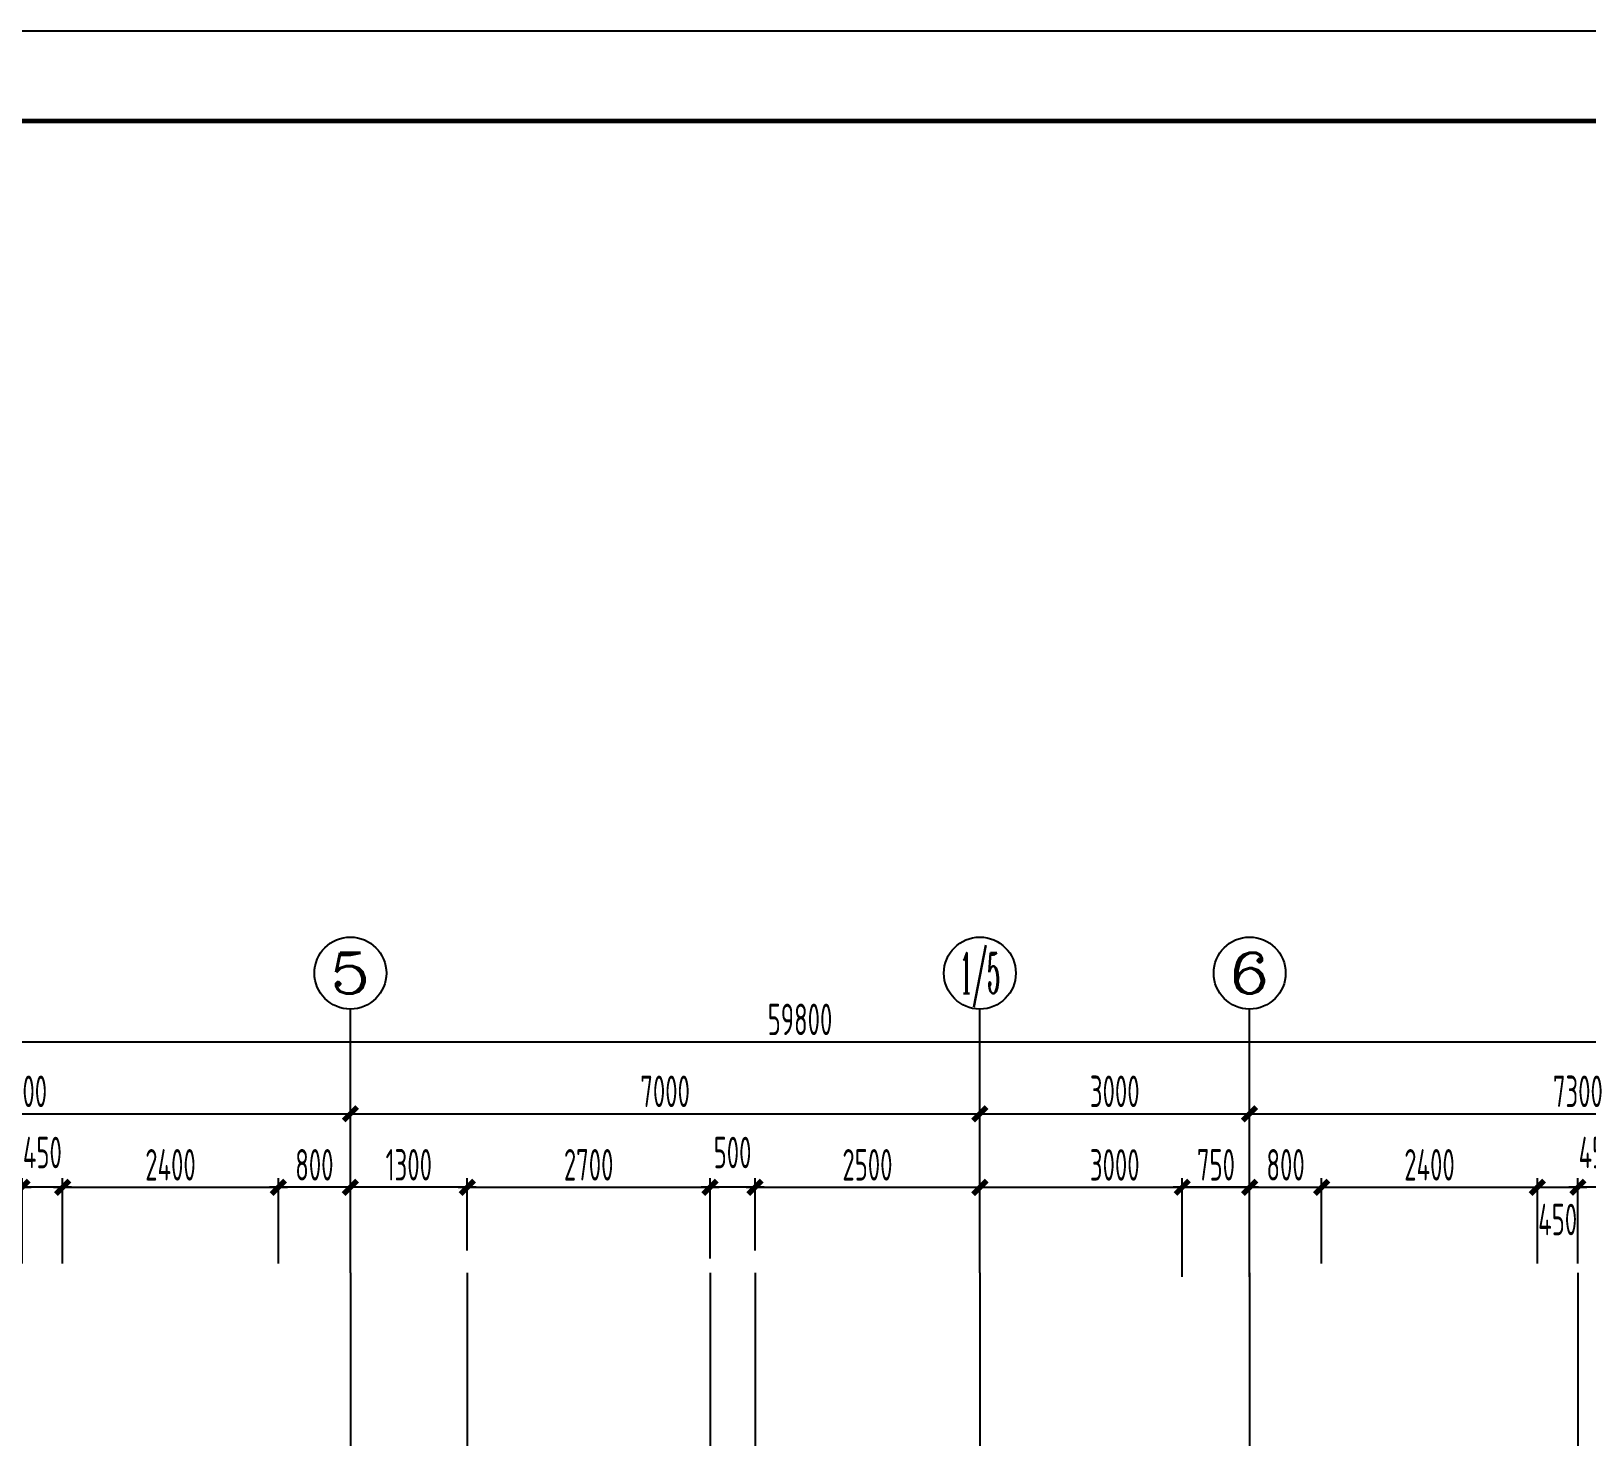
# Model space of a CAD drawing. Extents: x -472319 to -112444, y -516749 to -5704.
# Drawn here: x -281344 to -264044, y -108105 to -92475 of the extents above; entities that cross this region are included whole.
import ezdxf
from ezdxf.enums import TextEntityAlignment as Align

# ---------------------------------------------------------------- set-up
doc = ezdxf.new("R2010")
doc.units = 0
doc.header["$LTSCALE"] = 100
doc.header["$MEASUREMENT"] = 0
doc.linetypes.add('CENTER', pattern=[2, 1.25, -0.25, 0.25, -0.25])
doc.linetypes.add('DOTE', pattern=[2.42, 2, -0.2, 0.02, -0.2])
for name, color, linetype in [('1301', 24, 'Continuous'), ('AXIS', 3, 'Continuous'), ('AXIS_TEXT', 7, 'Continuous'), ('DOTE', 1, 'CENTER'), ('FRAME', 3, 'Continuous'), ('填充', 8, 'Continuous')]:
    doc.layers.add(name, color=color, linetype=linetype)
doc.styles.add('_TCH_AXIS', font='COMPLEX', dxfattribs={"bigfont": 'GBCBIG'})
doc.styles.add('COMPLEX', font='COMPLEX')
doc.styles.add('HZ', font='tssdeng.shx', dxfattribs={"width": 0.6, "height": 350, "bigfont": 'a.shx'})
doc.dimstyles.new('DIMN', dxfattribs={"dimtxt": 350, "dimasz": 150, "dimexe": 100, "dimexo": 100, "dimgap": 75, "dimtad": 1, "dimdec": 0, "dimzin": 0, "dimdsep": 46, "dimtxsty": 'HZ', "dimblk": 'ARCHTICK', "dimcen": 0.09, "dimdle": 100, "dimclrd": 3, "dimclre": 3, "dimclrt": 7, "dimazin": 2, "dimtfac": 1, "dimtdec": 0, "dimtmove": 2, "dimatfit": 3, "dimldrblk": 'ARCHTICK', "dimfxl": 1, "dimtolj": 1, "dimtzin": 0, "dimarcsym": 0})

# ---------------------------------------------------------------- blocks, each defined once
blk = doc.blocks.new('_ArchTick')
at = {"color": 0, "linetype": 'ByBlock', "const_width": 0.4}
blk.add_lwpolyline([(-0.5, -0.5), (0.5, 0.5)], dxfattribs=at)
blk = doc.blocks.new('*D748')
at = {"layer": 'AXIS', "color": 3, "lineweight": -2, "transparency": 16777216}
for p, q in [((-285094, -106179), (-285094, -104413)), ((-277794, -106179), (-277794, -104413)), ((-285194, -104513), (-277694, -104513))]:
    blk.add_line(p, q, dxfattribs=at)
at = {"layer": 'Defpoints', "color": 0, "transparency": 16777216}
for p in [(-277794, -104513), (-285094, -106279), (-277794, -106279)]:
    blk.add_point(p, dxfattribs=at)
at = {"layer": 'AXIS', "color": 3, "lineweight": -2, "transparency": 16777216, "xscale": 150, "yscale": 150, "zscale": 150, "rotation": 180}
blk.add_blockref('_ArchTick', (-285094, -104513), dxfattribs=at)
at = {"layer": 'AXIS', "color": 3, "lineweight": -2, "transparency": 16777216, "xscale": 150, "yscale": 150, "zscale": 150}
blk.add_blockref('_ArchTick', (-277794, -104513), dxfattribs=at)
at = {"layer": 'AXIS', "color": 7, "transparency": 16777216, "insert": (-281444, -104263), "char_height": 350, "attachment_point": 5, "style": 'HZ'}
blk.add_mtext('\\A1;7300', dxfattribs=at)
blk = doc.blocks.new('*D749')
at = {"layer": 'AXIS', "color": 3, "lineweight": -2, "transparency": 16777216}
for p, q in [((-277794, -106179), (-277794, -104413)), ((-270794, -106179), (-270794, -104413)), ((-277894, -104513), (-270694, -104513))]:
    blk.add_line(p, q, dxfattribs=at)
at = {"layer": 'Defpoints', "color": 0, "transparency": 16777216}
for p in [(-270794, -104513), (-277794, -106279), (-270794, -106279)]:
    blk.add_point(p, dxfattribs=at)
at = {"layer": 'AXIS', "color": 3, "lineweight": -2, "transparency": 16777216, "xscale": 150, "yscale": 150, "zscale": 150, "rotation": 180}
blk.add_blockref('_ArchTick', (-277794, -104513), dxfattribs=at)
at = {"layer": 'AXIS', "color": 3, "lineweight": -2, "transparency": 16777216, "xscale": 150, "yscale": 150, "zscale": 150}
blk.add_blockref('_ArchTick', (-270794, -104513), dxfattribs=at)
at = {"layer": 'AXIS', "color": 7, "transparency": 16777216, "insert": (-274294, -104263), "char_height": 350, "attachment_point": 5, "style": 'HZ'}
blk.add_mtext('\\A1;7000', dxfattribs=at)
blk = doc.blocks.new('*D750')
at = {"layer": 'AXIS', "color": 3, "lineweight": -2, "transparency": 16777216}
for p, q in [((-270794, -106179), (-270794, -104413)), ((-267794, -106179), (-267794, -104413)), ((-270894, -104513), (-267694, -104513))]:
    blk.add_line(p, q, dxfattribs=at)
at = {"layer": 'Defpoints', "color": 0, "transparency": 16777216}
for p in [(-267794, -104513), (-270794, -106279), (-267794, -106279)]:
    blk.add_point(p, dxfattribs=at)
at = {"layer": 'AXIS', "color": 3, "lineweight": -2, "transparency": 16777216, "xscale": 150, "yscale": 150, "zscale": 150, "rotation": 180}
blk.add_blockref('_ArchTick', (-270794, -104513), dxfattribs=at)
at = {"layer": 'AXIS', "color": 3, "lineweight": -2, "transparency": 16777216, "xscale": 150, "yscale": 150, "zscale": 150}
blk.add_blockref('_ArchTick', (-267794, -104513), dxfattribs=at)
at = {"layer": 'AXIS', "color": 7, "transparency": 16777216, "insert": (-269294, -104263), "char_height": 350, "attachment_point": 5, "style": 'HZ'}
blk.add_mtext('\\A1;3000', dxfattribs=at)
blk = doc.blocks.new('*D751')
at = {"layer": 'AXIS', "color": 3, "lineweight": -2, "transparency": 16777216}
for p, q in [((-267794, -106179), (-267794, -104413)), ((-260494, -106179), (-260494, -104413)), ((-267894, -104513), (-260394, -104513))]:
    blk.add_line(p, q, dxfattribs=at)
at = {"layer": 'Defpoints', "color": 0, "transparency": 16777216}
for p in [(-260494, -104513), (-267794, -106279), (-260494, -106279)]:
    blk.add_point(p, dxfattribs=at)
at = {"layer": 'AXIS', "color": 3, "lineweight": -2, "transparency": 16777216, "xscale": 150, "yscale": 150, "zscale": 150, "rotation": 180}
blk.add_blockref('_ArchTick', (-267794, -104513), dxfattribs=at)
at = {"layer": 'AXIS', "color": 3, "lineweight": -2, "transparency": 16777216, "xscale": 150, "yscale": 150, "zscale": 150}
blk.add_blockref('_ArchTick', (-260494, -104513), dxfattribs=at)
at = {"layer": 'AXIS', "color": 7, "transparency": 16777216, "insert": (-264144, -104263), "char_height": 350, "attachment_point": 5, "style": 'HZ'}
blk.add_mtext('\\A1;7300', dxfattribs=at)
blk = doc.blocks.new('*D755')
at = {"layer": 'AXIS', "color": 3, "lineweight": -2, "transparency": 16777216}
for p, q in [((-302694, -106179), (-302694, -103613)), ((-242894, -106179), (-242894, -103613)), ((-302794, -103713), (-242794, -103713))]:
    blk.add_line(p, q, dxfattribs=at)
at = {"layer": 'Defpoints', "color": 0, "transparency": 16777216}
for p in [(-242894, -103713), (-302694, -106279), (-242894, -106279)]:
    blk.add_point(p, dxfattribs=at)
at = {"layer": 'AXIS', "color": 3, "lineweight": -2, "transparency": 16777216, "xscale": 150, "yscale": 150, "zscale": 150, "rotation": 180}
blk.add_blockref('_ArchTick', (-302694, -103713), dxfattribs=at)
at = {"layer": 'AXIS', "color": 3, "lineweight": -2, "transparency": 16777216, "xscale": 150, "yscale": 150, "zscale": 150}
blk.add_blockref('_ArchTick', (-242894, -103713), dxfattribs=at)
at = {"layer": 'AXIS', "color": 7, "transparency": 16777216, "insert": (-272794, -103463), "char_height": 350, "attachment_point": 5, "style": 'HZ'}
blk.add_mtext('\\A1;59800', dxfattribs=at)
blk = doc.blocks.new('_AXISO')
blk.add_circle((0, 0), 0.5)
at = {"layer": 'AXIS_TEXT', "style": 'COMPLEX', "width": 1.041667}
blk.add_attdef('A', text='', height=0.56, dxfattribs=at).set_placement((-0.25, -0.28), (0.25, -0.28), align=Align.FIT)
blk = doc.blocks.new('*D777')
at = {"layer": '1301', "color": 3, "lineweight": -2, "transparency": 16777216}
for p, q in [((-276394, -105330), (-277894, -105330)), ((-277794, -106033), (-277794, -105230)), ((-276494, -106033), (-276494, -105230))]:
    blk.add_line(p, q, dxfattribs=at)
at = {"layer": 'Defpoints', "color": 0, "transparency": 16777216}
for p in [(-277794, -105330), (-277794, -106133), (-276494, -106133)]:
    blk.add_point(p, dxfattribs=at)
at = {"layer": '1301', "color": 3, "lineweight": -2, "transparency": 16777216, "xscale": 150, "yscale": 150, "zscale": 150, "rotation": 180}
blk.add_blockref('_ArchTick', (-277794, -105330), dxfattribs=at)
at = {"layer": '1301', "color": 3, "lineweight": -2, "transparency": 16777216, "xscale": 150, "yscale": 150, "zscale": 150}
blk.add_blockref('_ArchTick', (-276494, -105330), dxfattribs=at)
at = {"layer": '1301', "color": 7, "transparency": 16777216, "insert": (-277144, -105080), "char_height": 350, "attachment_point": 5, "style": 'HZ'}
blk.add_mtext('\\A1;1300', dxfattribs=at)
blk = doc.blocks.new('*D778')
at = {"layer": '1301', "color": 3, "lineweight": -2, "transparency": 16777216}
for p, q in [((-276594, -105330), (-273694, -105330)), ((-276494, -105933), (-276494, -105230)), ((-273794, -106121), (-273794, -105230))]:
    blk.add_line(p, q, dxfattribs=at)
at = {"layer": 'Defpoints', "color": 0, "transparency": 16777216}
for p in [(-273794, -105330), (-276494, -106033), (-273794, -106221)]:
    blk.add_point(p, dxfattribs=at)
at = {"layer": '1301', "color": 3, "lineweight": -2, "transparency": 16777216, "xscale": 150, "yscale": 150, "zscale": 150, "rotation": 180}
blk.add_blockref('_ArchTick', (-276494, -105330), dxfattribs=at)
at = {"layer": '1301', "color": 3, "lineweight": -2, "transparency": 16777216, "xscale": 150, "yscale": 150, "zscale": 150}
blk.add_blockref('_ArchTick', (-273794, -105330), dxfattribs=at)
at = {"layer": '1301', "color": 7, "transparency": 16777216, "insert": (-275144, -105080), "char_height": 350, "attachment_point": 5, "style": 'HZ'}
blk.add_mtext('\\A1;2700', dxfattribs=at)
blk = doc.blocks.new('*D779')
at = {"layer": '1301', "color": 3, "lineweight": -2, "transparency": 16777216}
for p, q in [((-273394, -105330), (-270694, -105330)), ((-273294, -105933), (-273294, -105230)), ((-270794, -106033), (-270794, -105230))]:
    blk.add_line(p, q, dxfattribs=at)
at = {"layer": 'Defpoints', "color": 0, "transparency": 16777216}
for p in [(-270794, -105330), (-273294, -106033), (-270794, -106133)]:
    blk.add_point(p, dxfattribs=at)
at = {"layer": '1301', "color": 3, "lineweight": -2, "transparency": 16777216, "xscale": 150, "yscale": 150, "zscale": 150, "rotation": 180}
blk.add_blockref('_ArchTick', (-273294, -105330), dxfattribs=at)
at = {"layer": '1301', "color": 3, "lineweight": -2, "transparency": 16777216, "xscale": 150, "yscale": 150, "zscale": 150}
blk.add_blockref('_ArchTick', (-270794, -105330), dxfattribs=at)
at = {"layer": '1301', "color": 7, "transparency": 16777216, "insert": (-272044, -105080), "char_height": 350, "attachment_point": 5, "style": 'HZ'}
blk.add_mtext('\\A1;2500', dxfattribs=at)
blk = doc.blocks.new('*D775')
at = {"layer": '1301', "color": 3, "lineweight": -2, "transparency": 16777216}
for p, q in [((-273194, -105330), (-273894, -105330)), ((-273794, -106033), (-273794, -105230)), ((-273294, -106033), (-273294, -105230))]:
    blk.add_line(p, q, dxfattribs=at)
at = {"layer": 'Defpoints', "color": 0, "transparency": 16777216}
for p in [(-273794, -105330), (-273794, -106133), (-273294, -106133)]:
    blk.add_point(p, dxfattribs=at)
at = {"layer": '1301', "color": 3, "lineweight": -2, "transparency": 16777216, "xscale": 150, "yscale": 150, "zscale": 150, "rotation": 180}
blk.add_blockref('_ArchTick', (-273794, -105330), dxfattribs=at)
at = {"layer": '1301', "color": 3, "lineweight": -2, "transparency": 16777216, "xscale": 150, "yscale": 150, "zscale": 150}
blk.add_blockref('_ArchTick', (-273294, -105330), dxfattribs=at)
at = {"layer": '1301', "color": 7, "transparency": 16777216, "insert": (-273544, -104943), "char_height": 350, "attachment_point": 5, "style": 'HZ'}
blk.add_mtext('\\A1;500', dxfattribs=at)
blk = doc.blocks.new('*D853')
at = {"layer": '1301', "color": 3, "lineweight": -2, "transparency": 16777216}
for p, q in [((-267694, -105331), (-270894, -105331)), ((-270794, -106179), (-270794, -105231)), ((-267794, -106179), (-267794, -105231))]:
    blk.add_line(p, q, dxfattribs=at)
at = {"layer": 'Defpoints', "color": 0, "transparency": 16777216}
for p in [(-270794, -105331), (-270794, -106279), (-267794, -106279)]:
    blk.add_point(p, dxfattribs=at)
at = {"layer": '1301', "color": 3, "lineweight": -2, "transparency": 16777216, "xscale": 150, "yscale": 150, "zscale": 150, "rotation": 180}
blk.add_blockref('_ArchTick', (-270794, -105331), dxfattribs=at)
at = {"layer": '1301', "color": 3, "lineweight": -2, "transparency": 16777216, "xscale": 150, "yscale": 150, "zscale": 150}
blk.add_blockref('_ArchTick', (-267794, -105331), dxfattribs=at)
at = {"layer": '1301', "color": 7, "transparency": 16777216, "insert": (-269294, -105081), "char_height": 350, "attachment_point": 5, "style": 'HZ'}
blk.add_mtext('\\A1;3000', dxfattribs=at)
blk = doc.blocks.new('*D833')
at = {"layer": '1301', "color": 3, "lineweight": -2, "transparency": 16777216}
for p, q in [((-263594, -105330), (-264244, -105330)), ((-264144, -106179), (-264144, -105230)), ((-263694, -106179), (-263694, -105230))]:
    blk.add_line(p, q, dxfattribs=at)
at = {"layer": 'Defpoints', "color": 0, "transparency": 16777216}
for p in [(-264144, -105330), (-264144, -106279), (-263694, -106279)]:
    blk.add_point(p, dxfattribs=at)
at = {"layer": '1301', "color": 3, "lineweight": -2, "transparency": 16777216, "xscale": 150, "yscale": 150, "zscale": 150, "rotation": 180}
blk.add_blockref('_ArchTick', (-264144, -105330), dxfattribs=at)
at = {"layer": '1301', "color": 3, "lineweight": -2, "transparency": 16777216, "xscale": 150, "yscale": 150, "zscale": 150}
blk.add_blockref('_ArchTick', (-263694, -105330), dxfattribs=at)
at = {"layer": '1301', "color": 7, "transparency": 16777216, "insert": (-263919, -104943), "char_height": 350, "attachment_point": 5, "style": 'HZ'}
blk.add_mtext('\\A1;450', dxfattribs=at)
blk = doc.blocks.new('*D834')
at = {"layer": '1301', "color": 3, "lineweight": -2, "transparency": 16777216}
for p, q in [((-267094, -105330), (-264494, -105330)), ((-266994, -106179), (-266994, -105230)), ((-264594, -106179), (-264594, -105230))]:
    blk.add_line(p, q, dxfattribs=at)
at = {"layer": 'Defpoints', "color": 0, "transparency": 16777216}
for p in [(-264594, -105330), (-266994, -106279), (-264594, -106279)]:
    blk.add_point(p, dxfattribs=at)
at = {"layer": '1301', "color": 3, "lineweight": -2, "transparency": 16777216, "xscale": 150, "yscale": 150, "zscale": 150, "rotation": 180}
blk.add_blockref('_ArchTick', (-266994, -105330), dxfattribs=at)
at = {"layer": '1301', "color": 3, "lineweight": -2, "transparency": 16777216, "xscale": 150, "yscale": 150, "zscale": 150}
blk.add_blockref('_ArchTick', (-264594, -105330), dxfattribs=at)
at = {"layer": '1301', "color": 7, "transparency": 16777216, "insert": (-265794, -105080), "char_height": 350, "attachment_point": 5, "style": 'HZ'}
blk.add_mtext('\\A1;2400', dxfattribs=at)
blk = doc.blocks.new('*D835')
at = {"layer": '1301', "color": 3, "lineweight": -2, "transparency": 16777216}
for p, q in [((-267894, -105330), (-266894, -105330)), ((-267794, -106179), (-267794, -105230)), ((-266994, -106179), (-266994, -105230))]:
    blk.add_line(p, q, dxfattribs=at)
at = {"layer": 'Defpoints', "color": 0, "transparency": 16777216}
for p in [(-266994, -105330), (-267794, -106279), (-266994, -106279)]:
    blk.add_point(p, dxfattribs=at)
at = {"layer": '1301', "color": 3, "lineweight": -2, "transparency": 16777216, "xscale": 150, "yscale": 150, "zscale": 150, "rotation": 180}
blk.add_blockref('_ArchTick', (-267794, -105330), dxfattribs=at)
at = {"layer": '1301', "color": 3, "lineweight": -2, "transparency": 16777216, "xscale": 150, "yscale": 150, "zscale": 150}
blk.add_blockref('_ArchTick', (-266994, -105330), dxfattribs=at)
at = {"layer": '1301', "color": 7, "transparency": 16777216, "insert": (-267394, -105080), "char_height": 350, "attachment_point": 5, "style": 'HZ'}
blk.add_mtext('\\A1;800', dxfattribs=at)
blk = doc.blocks.new('*D836')
at = {"layer": '1301', "color": 3, "lineweight": -2, "transparency": 16777216}
for p, q in [((-264694, -105330), (-264044, -105330)), ((-264594, -106179), (-264594, -105230)), ((-264144, -106179), (-264144, -105230))]:
    blk.add_line(p, q, dxfattribs=at)
at = {"layer": 'Defpoints', "color": 0, "transparency": 16777216}
for p in [(-264144, -105330), (-264594, -106279), (-264144, -106279)]:
    blk.add_point(p, dxfattribs=at)
at = {"layer": '1301', "color": 3, "lineweight": -2, "transparency": 16777216, "xscale": 150, "yscale": 150, "zscale": 150, "rotation": 180}
blk.add_blockref('_ArchTick', (-264594, -105330), dxfattribs=at)
at = {"layer": '1301', "color": 3, "lineweight": -2, "transparency": 16777216, "xscale": 150, "yscale": 150, "zscale": 150}
blk.add_blockref('_ArchTick', (-264144, -105330), dxfattribs=at)
at = {"layer": '1301', "color": 7, "transparency": 16777216, "insert": (-264369, -105688), "char_height": 350, "attachment_point": 5, "style": 'HZ'}
blk.add_mtext('\\A1;450', dxfattribs=at)
blk = doc.blocks.new('*D821')
at = {"layer": '1301', "color": 3, "lineweight": -2, "transparency": 16777216}
for p, q in [((-277694, -105330), (-278694, -105330)), ((-278594, -106179), (-278594, -105230)), ((-277794, -106179), (-277794, -105230))]:
    blk.add_line(p, q, dxfattribs=at)
at = {"layer": 'Defpoints', "color": 0, "transparency": 16777216}
for p in [(-278594, -105330), (-278594, -106279), (-277794, -106279)]:
    blk.add_point(p, dxfattribs=at)
at = {"layer": '1301', "color": 3, "lineweight": -2, "transparency": 16777216, "xscale": 150, "yscale": 150, "zscale": 150, "rotation": 180}
blk.add_blockref('_ArchTick', (-278594, -105330), dxfattribs=at)
at = {"layer": '1301', "color": 3, "lineweight": -2, "transparency": 16777216, "xscale": 150, "yscale": 150, "zscale": 150}
blk.add_blockref('_ArchTick', (-277794, -105330), dxfattribs=at)
at = {"layer": '1301', "color": 7, "transparency": 16777216, "insert": (-278194, -105080), "char_height": 350, "attachment_point": 5, "style": 'HZ'}
blk.add_mtext('\\A1;800', dxfattribs=at)
blk = doc.blocks.new('*D822')
at = {"layer": '1301', "color": 3, "lineweight": -2, "transparency": 16777216}
for p, q in [((-280894, -105330), (-281544, -105330)), ((-281444, -106179), (-281444, -105230)), ((-280994, -106179), (-280994, -105230))]:
    blk.add_line(p, q, dxfattribs=at)
at = {"layer": 'Defpoints', "color": 0, "transparency": 16777216}
for p in [(-281444, -105330), (-281444, -106279), (-280994, -106279)]:
    blk.add_point(p, dxfattribs=at)
at = {"layer": '1301', "color": 3, "lineweight": -2, "transparency": 16777216, "xscale": 150, "yscale": 150, "zscale": 150, "rotation": 180}
blk.add_blockref('_ArchTick', (-281444, -105330), dxfattribs=at)
at = {"layer": '1301', "color": 3, "lineweight": -2, "transparency": 16777216, "xscale": 150, "yscale": 150, "zscale": 150}
blk.add_blockref('_ArchTick', (-280994, -105330), dxfattribs=at)
at = {"layer": '1301', "color": 7, "transparency": 16777216, "insert": (-281219, -104943), "char_height": 350, "attachment_point": 5, "style": 'HZ'}
blk.add_mtext('\\A1;450', dxfattribs=at)
blk = doc.blocks.new('*D825')
at = {"layer": '1301', "color": 3, "lineweight": -2, "transparency": 16777216}
for p, q in [((-281994, -105330), (-281344, -105330)), ((-281894, -106179), (-281894, -105230)), ((-281444, -106179), (-281444, -105230))]:
    blk.add_line(p, q, dxfattribs=at)
at = {"layer": 'Defpoints', "color": 0, "transparency": 16777216}
for p in [(-281444, -105330), (-281894, -106279), (-281444, -106279)]:
    blk.add_point(p, dxfattribs=at)
at = {"layer": '1301', "color": 3, "lineweight": -2, "transparency": 16777216, "xscale": 150, "yscale": 150, "zscale": 150, "rotation": 180}
blk.add_blockref('_ArchTick', (-281894, -105330), dxfattribs=at)
at = {"layer": '1301', "color": 3, "lineweight": -2, "transparency": 16777216, "xscale": 150, "yscale": 150, "zscale": 150}
blk.add_blockref('_ArchTick', (-281444, -105330), dxfattribs=at)
at = {"layer": '1301', "color": 7, "transparency": 16777216, "insert": (-281669, -105688), "char_height": 350, "attachment_point": 5, "style": 'HZ'}
blk.add_mtext('\\A1;450', dxfattribs=at)
blk = doc.blocks.new('*D856')
at = {"layer": '1301', "color": 3, "lineweight": -2, "transparency": 16777216}
for p, q in [((-267694, -105330), (-268644, -105330)), ((-268544, -106325), (-268544, -105230)), ((-267794, -106325), (-267794, -105230))]:
    blk.add_line(p, q, dxfattribs=at)
at = {"layer": 'Defpoints', "color": 0, "transparency": 16777216}
for p in [(-268544, -105330), (-268544, -106425), (-267794, -106425)]:
    blk.add_point(p, dxfattribs=at)
at = {"layer": '1301', "color": 3, "lineweight": -2, "transparency": 16777216, "xscale": 150, "yscale": 150, "zscale": 150, "rotation": 180}
blk.add_blockref('_ArchTick', (-268544, -105330), dxfattribs=at)
at = {"layer": '1301', "color": 3, "lineweight": -2, "transparency": 16777216, "xscale": 150, "yscale": 150, "zscale": 150}
blk.add_blockref('_ArchTick', (-267794, -105330), dxfattribs=at)
at = {"layer": '1301', "color": 7, "transparency": 16777216, "insert": (-268169, -105080), "char_height": 350, "attachment_point": 5, "style": 'HZ'}
blk.add_mtext('\\A1;750', dxfattribs=at)
blk = doc.blocks.new('*D861')
at = {"layer": '1301', "color": 3, "lineweight": -2, "transparency": 16777216}
for p, q in [((-276394, -105330), (-277894, -105330)), ((-277794, -106033), (-277794, -105230)), ((-276494, -106033), (-276494, -105230))]:
    blk.add_line(p, q, dxfattribs=at)
at = {"layer": 'Defpoints', "color": 0, "transparency": 16777216}
for p in [(-277794, -105330), (-277794, -106133), (-276494, -106133)]:
    blk.add_point(p, dxfattribs=at)
at = {"layer": '1301', "color": 3, "lineweight": -2, "transparency": 16777216, "xscale": 150, "yscale": 150, "zscale": 150, "rotation": 180}
blk.add_blockref('_ArchTick', (-277794, -105330), dxfattribs=at)
at = {"layer": '1301', "color": 3, "lineweight": -2, "transparency": 16777216, "xscale": 150, "yscale": 150, "zscale": 150}
blk.add_blockref('_ArchTick', (-276494, -105330), dxfattribs=at)
at = {"layer": '1301', "color": 7, "transparency": 16777216, "insert": (-277144, -105080), "char_height": 350, "attachment_point": 5, "style": 'HZ'}
blk.add_mtext('\\A1;1300', dxfattribs=at)
blk = doc.blocks.new('*D862')
at = {"layer": '1301', "color": 3, "lineweight": -2, "transparency": 16777216}
for p, q in [((-276594, -105330), (-273694, -105330)), ((-276494, -105933), (-276494, -105230)), ((-273794, -106121), (-273794, -105230))]:
    blk.add_line(p, q, dxfattribs=at)
at = {"layer": 'Defpoints', "color": 0, "transparency": 16777216}
for p in [(-273794, -105330), (-276494, -106033), (-273794, -106221)]:
    blk.add_point(p, dxfattribs=at)
at = {"layer": '1301', "color": 3, "lineweight": -2, "transparency": 16777216, "xscale": 150, "yscale": 150, "zscale": 150, "rotation": 180}
blk.add_blockref('_ArchTick', (-276494, -105330), dxfattribs=at)
at = {"layer": '1301', "color": 3, "lineweight": -2, "transparency": 16777216, "xscale": 150, "yscale": 150, "zscale": 150}
blk.add_blockref('_ArchTick', (-273794, -105330), dxfattribs=at)
at = {"layer": '1301', "color": 7, "transparency": 16777216, "insert": (-275144, -105080), "char_height": 350, "attachment_point": 5, "style": 'HZ'}
blk.add_mtext('\\A1;2700', dxfattribs=at)
blk = doc.blocks.new('*D857')
at = {"layer": '1301', "color": 3, "lineweight": -2, "transparency": 16777216}
for p, q in [((-273194, -105330), (-273894, -105330)), ((-273794, -106033), (-273794, -105230)), ((-273294, -106033), (-273294, -105230))]:
    blk.add_line(p, q, dxfattribs=at)
at = {"layer": 'Defpoints', "color": 0, "transparency": 16777216}
for p in [(-273794, -105330), (-273794, -106133), (-273294, -106133)]:
    blk.add_point(p, dxfattribs=at)
at = {"layer": '1301', "color": 3, "lineweight": -2, "transparency": 16777216, "xscale": 150, "yscale": 150, "zscale": 150, "rotation": 180}
blk.add_blockref('_ArchTick', (-273794, -105330), dxfattribs=at)
at = {"layer": '1301', "color": 3, "lineweight": -2, "transparency": 16777216, "xscale": 150, "yscale": 150, "zscale": 150}
blk.add_blockref('_ArchTick', (-273294, -105330), dxfattribs=at)
at = {"layer": '1301', "color": 7, "transparency": 16777216, "insert": (-273544, -104943), "char_height": 350, "attachment_point": 5, "style": 'HZ'}
blk.add_mtext('\\A1;500', dxfattribs=at)
blk = doc.blocks.new('*D1264')
at = {"layer": '1301', "color": 3, "lineweight": -2, "transparency": 16777216}
for p, q in [((-281094, -105330), (-278494, -105330)), ((-280994, -106179), (-280994, -105230)), ((-278594, -106179), (-278594, -105230))]:
    blk.add_line(p, q, dxfattribs=at)
at = {"layer": 'Defpoints', "color": 0, "transparency": 16777216}
for p in [(-278594, -105330), (-280994, -106279), (-278594, -106279)]:
    blk.add_point(p, dxfattribs=at)
at = {"layer": '1301', "color": 3, "lineweight": -2, "transparency": 16777216, "xscale": 150, "yscale": 150, "zscale": 150, "rotation": 180}
blk.add_blockref('_ArchTick', (-280994, -105330), dxfattribs=at)
at = {"layer": '1301', "color": 3, "lineweight": -2, "transparency": 16777216, "xscale": 150, "yscale": 150, "zscale": 150}
blk.add_blockref('_ArchTick', (-278594, -105330), dxfattribs=at)
at = {"layer": '1301', "color": 7, "transparency": 16777216, "insert": (-279794, -105080), "char_height": 350, "attachment_point": 5, "style": 'HZ'}
blk.add_mtext('\\A1;2400', dxfattribs=at)
blk = doc.blocks.new('A$C20674F94')
at = {"layer": 'FRAME'}
for p, q in [((84100, 59400), (0, 59400)), ((83100, 58400), (2500, 58400))]:
    blk.add_line(p, q, dxfattribs=at)
at = {"layer": 'FRAME', "const_width": 50}
blk.add_lwpolyline([(2500, 58400), (83100, 58400), (83100, 1000), (2500, 1000), (2500, 58400)], dxfattribs=at)

msp = doc.modelspace()

# ---------------------------------------------------------------- linework, layer by layer
at = {"layer": 'AXIS'}
for p, q in [((-277793.829, -106279.242), (-277793.829, -103348.447)), ((-270793.829, -106279.242), (-270793.829, -103348.447)), ((-267793.829, -106279.242), (-267793.829, -103348.447))]:
    msp.add_line(p, q, dxfattribs=at)
at = {"layer": 'DOTE', "linetype": 'DOTE', "ltscale": 10}
for p, q in [((-277793.829, -106279.242), (-277793.829, -128429.282)), ((-276493.829, -106279.242), (-276493.829, -115698.89)), ((-273793.829, -106279.242), (-273793.829, -109448.89)), ((-273293.829, -106279.242), (-273293.829, -115698.89)), ((-270793.829, -106279.242), (-270793.829, -128429.282)), ((-267793.829, -106279.242), (-267793.829, -128429.282)), ((-264143.829, -106279.242), (-264143.829, -128429.282))]:
    msp.add_line(p, q, dxfattribs=at)

# ---------------------------------------------------------------- block references
at = {"layer": 'AXIS'}
ref = msp.add_blockref('_AXISO', (-277793.829, -102948.447), dxfattribs=dict(at, xscale=800, yscale=800, zscale=800))
ref.add_attrib('A', '5', dxfattribs={"layer": 'AXIS_TEXT', "height": 452.548, "style": '_TCH_AXIS', "width": 1.5}).set_placement((-278020.103, -103174.721), (-277567.554, -103174.721), align=Align.FIT)
ref = msp.add_blockref('_AXISO', (-270793.829, -102948.447), dxfattribs=dict(at, xscale=800, yscale=800, zscale=800))
ref.add_attrib('A', '1/5', dxfattribs={"layer": 'AXIS_TEXT', "height": 452.5483, "style": '_TCH_AXIS', "width": 0.411765}).set_placement((-271020.103, -103174.721), (-270567.554, -103174.721), align=Align.FIT)
ref = msp.add_blockref('_AXISO', (-267793.829, -102948.447), dxfattribs=dict(at, xscale=800, yscale=800, zscale=800))
ref.add_attrib('A', '6', dxfattribs={"layer": 'AXIS_TEXT', "height": 452.548, "style": '_TCH_AXIS', "width": 1.5}).set_placement((-268020.103, -103174.721), (-267567.554, -103174.721), align=Align.FIT)
at = {"layer": '填充'}
msp.add_blockref('A$C20674F94', (-311995, -151874.5), dxfattribs=at)

# ---------------------------------------------------------------- dimensions: what is measured, and where the dimension line sits
at = {"layer": '1301', "color": 7}
for base, p1, p2, picture, middle in [((-281443.829, -105330.5), (-280993.829, -106279.242), (-281443.829, -106279.242), '*D822', (-281218.829, -104943)), ((-273793.829, -105330.5), (-273293.829, -106133.242), (-273793.829, -106133.242), '*D775', (-273543.829, -104943)), ((-273793.829, -105330.5), (-273293.829, -106133.242), (-273793.829, -106133.242), '*D857', (-273543.829, -104943)), ((-264143.829, -105330.5), (-263693.829, -106279.242), (-264143.829, -106279.242), '*D833', (-263918.829, -104943)), ((-278593.829, -105330.5), (-277793.829, -106279.242), (-278593.829, -106279.242), '*D821', (-278193.829, -105080.5)), ((-277793.829, -105330.5), (-276493.829, -106133.242), (-277793.829, -106133.242), '*D777', (-277143.829, -105080.5)), ((-277793.829, -105330.5), (-276493.829, -106133.242), (-277793.829, -106133.242), '*D861', (-277143.829, -105080.5)), ((-273793.829, -105330.5), (-276493.829, -106033.242), (-273793.829, -106221), '*D778', (-275143.829, -105080.5)), ((-273793.829, -105330.5), (-276493.829, -106033.242), (-273793.829, -106221), '*D862', (-275143.829, -105080.5)), ((-270793.829, -105330.5), (-273293.829, -106033.242), (-270793.829, -106133.242), '*D779', (-272043.829, -105080.5)), ((-270793.829, -105330.5), (-267793.829, -106279.242), (-270793.829, -106279.242), '*D853', (-269293.829, -105080.5)), ((-268543.829, -105330.5), (-267793.829, -106425), (-268543.829, -106425), '*D856', (-268168.829, -105080.5))]:
    dim = msp.add_linear_dim(base=base, p1=p1, p2=p2, dimstyle='DIMN', override={"dimfxl": 100}, dxfattribs=at)
    dim.commit()
    dim.dimension.update_dxf_attribs({"geometry": picture, "text_midpoint": middle})
for base, p1, p2, picture, middle in [((-278593.829, -105330.5), (-280993.829, -106279.242), (-278593.829, -106279.242), '*D1264', (-279793.829, -105080.5)), ((-266993.829, -105330.5), (-267793.829, -106279.242), (-266993.829, -106279.242), '*D835', (-267393.829, -105080.5)), ((-264593.829, -105330.5), (-266993.829, -106279.242), (-264593.829, -106279.242), '*D834', (-265793.829, -105080.5))]:
    dim = msp.add_linear_dim(base=base, p1=p1, p2=p2, angle=180, dimstyle='DIMN', override={"dimfxl": 100}, dxfattribs=at)
    dim.commit()
    dim.dimension.update_dxf_attribs({"geometry": picture, "text_midpoint": middle})
for base, p1, p2, picture, middle in [((-281443.829, -105330.5), (-281893.829, -106279.242), (-281443.829, -106279.242), '*D825', (-281668.829, -105688.5)), ((-264143.829, -105330.5), (-264593.829, -106279.242), (-264143.829, -106279.242), '*D836', (-264368.829, -105688.5))]:
    dim = msp.add_linear_dim(base=base, p1=p1, p2=p2, angle=180, dimstyle='DIMN', override={"dimfxl": 100}, dxfattribs=at)
    dim.commit()
    dim.dimension.update_dxf_attribs({"geometry": picture, "text_midpoint": middle, "dimtype": 160})
at = {"layer": 'AXIS'}
for p1, p2, distance, picture, middle in [((-302693.829, -106279.242), (-242893.829, -106279.242), 2566.5, '*D755', (-272793.829, -103462.742)), ((-285093.829, -106279.242), (-277793.829, -106279.242), 1766.5, '*D748', (-281443.829, -104262.742)), ((-277793.829, -106279.242), (-270793.829, -106279.242), 1766.5, '*D749', (-274293.829, -104262.742)), ((-270793.829, -106279.242), (-267793.829, -106279.242), 1766.5, '*D750', (-269293.829, -104262.742)), ((-267793.829, -106279.242), (-260493.829, -106279.242), 1766.5, '*D751', (-264143.829, -104262.742))]:
    dim = msp.add_aligned_dim(p1=p1, p2=p2, distance=distance, dimstyle='DIMN', dxfattribs=at)
    dim.commit()
    dim.dimension.update_dxf_attribs({"geometry": picture, "text_midpoint": middle})

doc.saveas('drawing.dxf')
